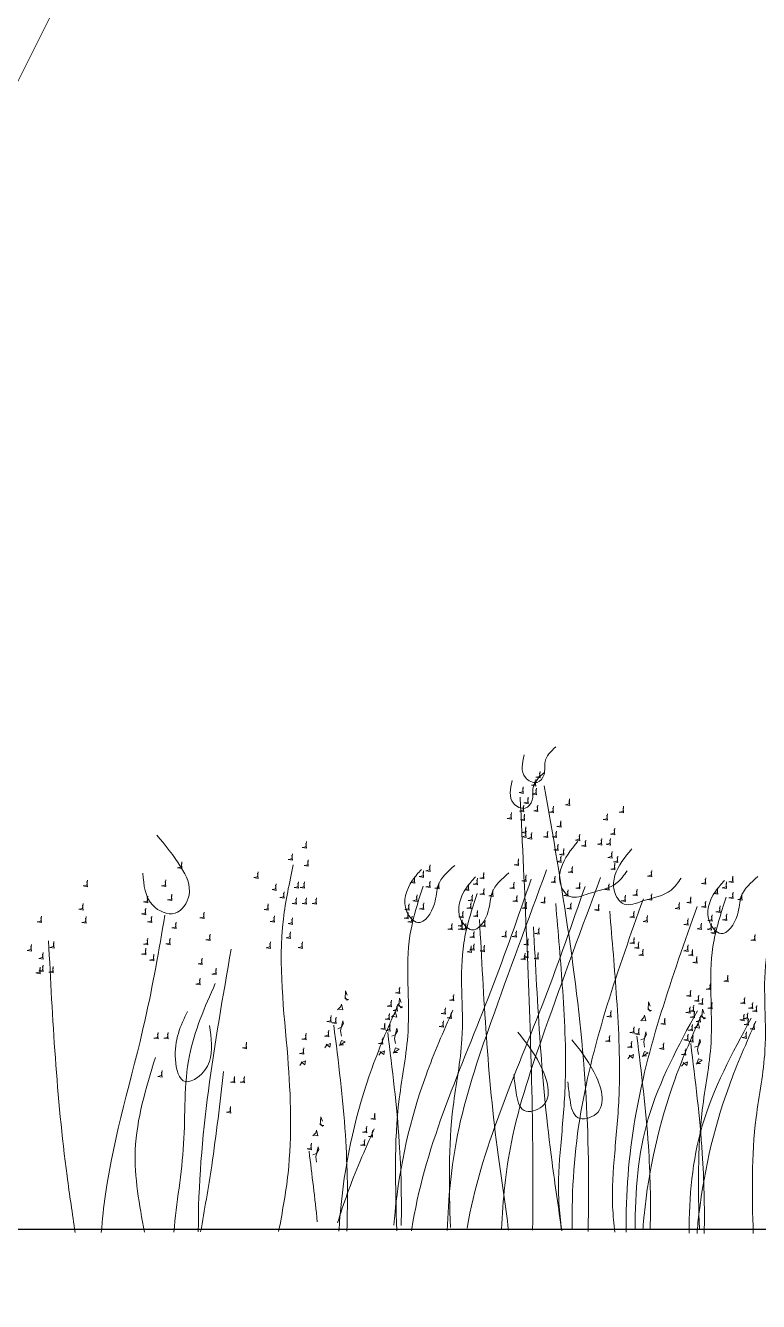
# Model space of a CAD drawing. Header units: metres. Extents: x 0 to 4415, y 1197 to 2590.
# Drawn here: x 1893.88 to 1894.226, y 1202.954 to 1203.556 of the extents above; entities that cross this region are included whole.
import ezdxf

# ---------------------------------------------------------------- set-up
doc = ezdxf.new("R2010")
doc.units = ezdxf.units.M
doc.linetypes.add('AXES', pattern=[2, 1.25, -0.25, 0.25, -0.25])
doc.layers.add('00-MUR', color=7, linetype='Continuous', lineweight=30)
doc.layers.add('A_TRAM', color=10, linetype='AXES', lineweight=15)
doc.layers.add('A_VEGETATION', color=7, linetype='Continuous', lineweight=9, true_color=0x009900)

# ---------------------------------------------------------------- blocks, each defined once
blk = doc.blocks.new('Arbustes 1_coupes')
at = {"flags": 128}
for points in [[(2.689, 5.401), (2.696, 5.34), (2.645, 5.349), (2.689, 5.358), (2.696, 5.419)], [(2.486, 5.216), (2.493, 5.155), (2.441, 5.164), (2.486, 5.172), (2.493, 5.233)], [(2.636, 5.304), (2.643, 5.243), (2.591, 5.252), (2.636, 5.261), (2.643, 5.322)], [(2.645, 5.198), (2.652, 5.138), (2.6, 5.146), (2.645, 5.155), (2.652, 5.216)], [(2.661, 4.996), (2.668, 4.935), (2.617, 4.943), (2.661, 4.952), (2.668, 5.013)], [(3.693, 4.978), (3.7, 4.917), (3.648, 4.926), (3.693, 4.935), (3.7, 4.996)], [(16.837, 4.955), (16.844, 4.894), (16.793, 4.903), (16.837, 4.912), (16.844, 4.972)], [(16.891, 5.052), (16.898, 4.991), (16.846, 5), (16.891, 5.009), (16.898, 5.07)], [(17.194, 4.942), (17.201, 4.881), (17.15, 4.89), (17.194, 4.898), (17.201, 4.959)], [(17.389, 5.03), (17.396, 4.969), (17.344, 4.978), (17.389, 4.987), (17.396, 5.048)], [(3.498, 4.89), (3.505, 4.829), (3.454, 4.838), (3.498, 4.846), (3.505, 4.907)], [(16.687, 4.867), (16.694, 4.806), (16.643, 4.814), (16.687, 4.823), (16.694, 4.884)], [(16.846, 4.849), (16.853, 4.788), (16.802, 4.797), (16.846, 4.806), (16.853, 4.867)], [(17.284, 4.767), (17.291, 4.706), (17.239, 4.714), (17.284, 4.723), (17.291, 4.784)], [(3.165, 4.643), (3.172, 4.583), (3.121, 4.591), (3.165, 4.6), (3.172, 4.661)], [(3.587, 4.714), (3.594, 4.654), (3.543, 4.662), (3.587, 4.671), (3.594, 4.732)], [(16.862, 4.696), (16.869, 4.635), (16.817, 4.643), (16.862, 4.652), (16.869, 4.713)], [(16.863, 4.646), (16.87, 4.586), (16.818, 4.594), (16.863, 4.603), (16.87, 4.664)], [(16.932, 4.626), (16.939, 4.565), (16.887, 4.574), (16.932, 4.583), (16.939, 4.643)], [(17.124, 4.643), (17.131, 4.583), (17.08, 4.591), (17.124, 4.6), (17.131, 4.661)], [(17.23, 4.643), (17.237, 4.583), (17.185, 4.591), (17.23, 4.6), (17.237, 4.661)], [(3.236, 4.574), (3.243, 4.513), (3.191, 4.522), (3.236, 4.53), (3.243, 4.591)], [(3.428, 4.591), (3.435, 4.53), (3.383, 4.539), (3.428, 4.548), (3.435, 4.609)], [(3.533, 4.591), (3.54, 4.53), (3.489, 4.539), (3.533, 4.548), (3.54, 4.609)], [(14.217, 4.523), (14.225, 4.462), (14.173, 4.471), (14.217, 4.48), (14.225, 4.541)], [(17.248, 4.485), (17.255, 4.425), (17.204, 4.433), (17.248, 4.442), (17.255, 4.503)], [(3.552, 4.433), (3.559, 4.372), (3.508, 4.381), (3.552, 4.39), (3.559, 4.451)], [(3.587, 4.293), (3.594, 4.232), (3.543, 4.241), (3.587, 4.249), (3.594, 4.31)], [(3.622, 4.38), (3.629, 4.319), (3.578, 4.327), (3.622, 4.336), (3.629, 4.397)], [(14.049, 4.378), (14.056, 4.317), (14.004, 4.326), (14.049, 4.335), (14.056, 4.396)], [(14.241, 4.306), (14.248, 4.245), (14.196, 4.254), (14.241, 4.262), (14.248, 4.323)], [(16.773, 4.309), (16.78, 4.248), (16.728, 4.256), (16.773, 4.265), (16.78, 4.326)], [(17.284, 4.345), (17.291, 4.284), (17.239, 4.293), (17.284, 4.301), (17.291, 4.362)], [(17.319, 4.432), (17.326, 4.371), (17.274, 4.38), (17.319, 4.388), (17.326, 4.449)], [(2.01, 4.187), (2.017, 4.126), (1.965, 4.135), (2.01, 4.143), (2.017, 4.204)], [(3.076, 4.256), (3.083, 4.196), (3.032, 4.204), (3.076, 4.213), (3.083, 4.274)], [(12.72, 4.283), (12.727, 4.222), (12.675, 4.23), (12.72, 4.239), (12.727, 4.3)], [(13.636, 4.161), (13.643, 4.1), (13.592, 4.109), (13.636, 4.117), (13.643, 4.178)], [(15.629, 4.168), (15.636, 4.107), (15.584, 4.116), (15.629, 4.125), (15.636, 4.185)], [(15.706, 4.239), (15.713, 4.178), (15.661, 4.187), (15.706, 4.196), (15.713, 4.256)], [(18.376, 4.168), (18.383, 4.107), (18.331, 4.116), (18.376, 4.125), (18.383, 4.185)], [(1.827, 4.046), (1.834, 3.985), (1.782, 3.994), (1.827, 4.003), (1.834, 4.064)], [(1.932, 4.116), (1.939, 4.055), (1.888, 4.064), (1.932, 4.072), (1.939, 4.133)], [(2.01, 3.993), (2.017, 3.932), (1.965, 3.941), (2.01, 3.949), (2.017, 4.01)], [(3.165, 4.064), (3.172, 4.003), (3.121, 4.012), (3.165, 4.02), (3.172, 4.081)], [(3.517, 4.046), (3.524, 3.985), (3.472, 3.994), (3.517, 4.003), (3.524, 4.064)], [(4.68, 4.116), (4.687, 4.055), (4.635, 4.064), (4.68, 4.072), (4.687, 4.133)], [(11.583, 4.065), (11.59, 4.004), (11.538, 4.013), (11.583, 4.022), (11.59, 4.083)], [(12.525, 4.065), (12.532, 4.004), (12.481, 4.013), (12.525, 4.022), (12.532, 4.083)], [(13.854, 4.016), (13.861, 3.955), (13.81, 3.964), (13.854, 3.972), (13.861, 4.033)], [(14.121, 4.041), (14.128, 3.98), (14.077, 3.988), (14.121, 3.997), (14.128, 4.058)], [(14.194, 4.041), (14.201, 3.98), (14.15, 3.988), (14.194, 3.997), (14.201, 4.058)], [(15.523, 4.099), (15.53, 4.038), (15.479, 4.046), (15.523, 4.055), (15.53, 4.116)], [(15.706, 4.045), (15.713, 3.984), (15.661, 3.993), (15.706, 4.001), (15.713, 4.062)], [(15.814, 4.028), (15.821, 3.967), (15.769, 3.975), (15.814, 3.984), (15.821, 4.045)], [(16.719, 4.028), (16.726, 3.967), (16.674, 3.975), (16.719, 3.984), (16.726, 4.045)], [(16.862, 4.116), (16.869, 4.055), (16.817, 4.064), (16.862, 4.072), (16.869, 4.133)], [(17.213, 4.099), (17.22, 4.038), (17.169, 4.046), (17.213, 4.055), (17.22, 4.116)], [(19.276, 4.026), (19.283, 3.965), (19.231, 3.974), (19.276, 3.983), (19.283, 4.043)], [(19.353, 4.097), (19.36, 4.036), (19.309, 4.045), (19.353, 4.054), (19.36, 4.114)], [(1.853, 3.826), (1.86, 3.765), (1.808, 3.774), (1.853, 3.783), (1.86, 3.843)], [(2.118, 3.975), (2.125, 3.914), (2.073, 3.923), (2.118, 3.932), (2.125, 3.993)], [(2.521, 3.826), (2.528, 3.765), (2.476, 3.774), (2.521, 3.783), (2.528, 3.843)], [(3.022, 3.975), (3.029, 3.914), (2.978, 3.923), (3.022, 3.932), (3.029, 3.993)], [(4.501, 3.887), (4.508, 3.826), (4.457, 3.835), (4.501, 3.843), (4.508, 3.904)], [(4.68, 3.835), (4.687, 3.774), (4.635, 3.783), (4.68, 3.791), (4.687, 3.852)], [(12.307, 3.871), (12.314, 3.81), (12.263, 3.819), (12.307, 3.828), (12.314, 3.888)], [(12.598, 3.896), (12.605, 3.835), (12.553, 3.843), (12.598, 3.852), (12.605, 3.913)], [(13.95, 3.92), (13.957, 3.859), (13.906, 3.868), (13.95, 3.877), (13.957, 3.938)], [(14.096, 3.848), (14.103, 3.787), (14.051, 3.796), (14.096, 3.804), (14.103, 3.865)], [(14.217, 3.848), (14.225, 3.787), (14.173, 3.796), (14.217, 3.804), (14.225, 3.865)], [(14.337, 3.848), (14.344, 3.787), (14.293, 3.796), (14.337, 3.804), (14.344, 3.865)], [(15.549, 3.878), (15.556, 3.817), (15.504, 3.826), (15.549, 3.835), (15.556, 3.896)], [(16.217, 3.878), (16.224, 3.817), (16.172, 3.826), (16.217, 3.835), (16.224, 3.896)], [(16.754, 3.87), (16.761, 3.809), (16.709, 3.817), (16.754, 3.826), (16.761, 3.887)], [(17.089, 3.852), (17.096, 3.791), (17.044, 3.8), (17.089, 3.809), (17.096, 3.87)], [(18.057, 3.87), (18.064, 3.809), (18.013, 3.817), (18.057, 3.826), (18.064, 3.887)], [(18.198, 3.939), (18.205, 3.878), (18.153, 3.887), (18.198, 3.896), (18.205, 3.957)], [(18.376, 3.887), (18.383, 3.826), (18.331, 3.835), (18.376, 3.843), (18.383, 3.904)], [(19.17, 3.957), (19.177, 3.896), (19.126, 3.904), (19.17, 3.913), (19.177, 3.974)], [(19.353, 3.903), (19.36, 3.842), (19.309, 3.851), (19.353, 3.859), (19.36, 3.92)], [(19.461, 3.886), (19.468, 3.825), (19.417, 3.833), (19.461, 3.842), (19.468, 3.903)], [(1.757, 3.72), (1.764, 3.659), (1.712, 3.668), (1.757, 3.677), (1.764, 3.738)], [(1.932, 3.729), (1.939, 3.668), (1.888, 3.677), (1.932, 3.686), (1.939, 3.746)], [(3.057, 3.817), (3.065, 3.757), (3.013, 3.765), (3.057, 3.774), (3.065, 3.835)], [(3.393, 3.8), (3.4, 3.739), (3.348, 3.748), (3.393, 3.757), (3.4, 3.817)], [(4.361, 3.817), (4.368, 3.757), (4.316, 3.765), (4.361, 3.774), (4.368, 3.835)], [(11.529, 3.784), (11.536, 3.723), (11.484, 3.732), (11.529, 3.741), (11.536, 3.801)], [(12.284, 3.726), (12.291, 3.665), (12.239, 3.674), (12.284, 3.683), (12.291, 3.743)], [(12.985, 3.678), (12.992, 3.617), (12.94, 3.626), (12.985, 3.635), (12.992, 3.696)], [(13.758, 3.775), (13.765, 3.715), (13.714, 3.723), (13.758, 3.732), (13.765, 3.793)], [(15.453, 3.772), (15.46, 3.712), (15.408, 3.72), (15.453, 3.729), (15.46, 3.79)], [(15.629, 3.781), (15.636, 3.72), (15.584, 3.729), (15.629, 3.738), (15.636, 3.799)], [(18.163, 3.675), (18.17, 3.615), (18.118, 3.623), (18.163, 3.632), (18.17, 3.693)], [(19.196, 3.736), (19.203, 3.675), (19.152, 3.684), (19.196, 3.693), (19.203, 3.754)], [(1.747, 3.615), (1.754, 3.554), (1.703, 3.562), (1.747, 3.571), (1.754, 3.632)], [(1.792, 3.571), (1.799, 3.51), (1.747, 3.519), (1.792, 3.528), (1.799, 3.588)], [(4.466, 3.623), (4.473, 3.562), (4.422, 3.571), (4.466, 3.58), (4.473, 3.641)], [(4.626, 3.571), (4.633, 3.51), (4.581, 3.519), (4.626, 3.528), (4.633, 3.588)], [(11.027, 3.635), (11.034, 3.574), (10.983, 3.583), (11.027, 3.591), (11.034, 3.652)], [(11.564, 3.626), (11.571, 3.565), (11.519, 3.574), (11.564, 3.583), (11.571, 3.644)], [(12.356, 3.63), (12.363, 3.57), (12.312, 3.578), (12.356, 3.587), (12.363, 3.648)], [(12.647, 3.558), (12.654, 3.497), (12.602, 3.506), (12.647, 3.515), (12.654, 3.575)], [(13.831, 3.63), (13.838, 3.57), (13.786, 3.578), (13.831, 3.587), (13.838, 3.648)], [(14.049, 3.606), (14.056, 3.545), (14.004, 3.554), (14.049, 3.562), (14.056, 3.623)], [(15.443, 3.667), (15.45, 3.606), (15.399, 3.615), (15.443, 3.623), (15.45, 3.684)], [(15.488, 3.623), (15.495, 3.562), (15.443, 3.571), (15.488, 3.58), (15.495, 3.641)], [(15.971, 3.535), (15.978, 3.474), (15.926, 3.483), (15.971, 3.491), (15.978, 3.552)], [(16.095, 3.535), (16.102, 3.474), (16.051, 3.483), (16.095, 3.491), (16.102, 3.552)], [(16.367, 3.57), (16.374, 3.509), (16.322, 3.517), (16.367, 3.526), (16.374, 3.587)], [(18.322, 3.623), (18.329, 3.562), (18.277, 3.571), (18.322, 3.58), (18.329, 3.641)], [(19.091, 3.525), (19.098, 3.464), (19.046, 3.473), (19.091, 3.481), (19.098, 3.542)], [(19.1, 3.63), (19.107, 3.57), (19.056, 3.578), (19.1, 3.587), (19.107, 3.648)], [(19.276, 3.639), (19.283, 3.578), (19.231, 3.587), (19.276, 3.596), (19.283, 3.657)], [(2.275, 3.483), (2.282, 3.422), (2.23, 3.43), (2.275, 3.439), (2.282, 3.5)], [(2.399, 3.483), (2.406, 3.422), (2.354, 3.43), (2.399, 3.439), (2.406, 3.5)], [(2.539, 3.386), (2.546, 3.325), (2.495, 3.333), (2.539, 3.342), (2.546, 3.403)], [(2.671, 3.517), (2.678, 3.457), (2.626, 3.465), (2.671, 3.474), (2.678, 3.535)], [(13.057, 3.413), (13.064, 3.352), (13.013, 3.361), (13.057, 3.37), (13.064, 3.43)], [(14.023, 3.436), (14.03, 3.375), (13.978, 3.384), (14.023, 3.393), (14.03, 3.454)], [(16.236, 3.438), (16.243, 3.377), (16.191, 3.386), (16.236, 3.394), (16.243, 3.455)], [(19.135, 3.481), (19.142, 3.42), (19.091, 3.429), (19.135, 3.438), (19.142, 3.499)], [(19.618, 3.393), (19.625, 3.332), (19.574, 3.341), (19.618, 3.349), (19.625, 3.41)], [(2.504, 3.21), (2.511, 3.149), (2.46, 3.158), (2.504, 3.167), (2.511, 3.228)], [(2.539, 3.236), (2.546, 3.175), (2.495, 3.184), (2.539, 3.193), (2.546, 3.254)], [(2.661, 3.219), (2.668, 3.158), (2.617, 3.167), (2.661, 3.175), (2.668, 3.236)], [(4.466, 3.307), (4.473, 3.246), (4.422, 3.255), (4.466, 3.264), (4.473, 3.325)], [(4.52, 3.254), (4.527, 3.193), (4.476, 3.202), (4.52, 3.21), (4.527, 3.271)], [(10.905, 3.291), (10.912, 3.23), (10.861, 3.239), (10.905, 3.248), (10.912, 3.309)], [(11.177, 3.326), (11.184, 3.265), (11.133, 3.274), (11.177, 3.283), (11.184, 3.344)], [(12.284, 3.244), (12.291, 3.183), (12.239, 3.191), (12.284, 3.2), (12.291, 3.261)], [(12.307, 3.364), (12.314, 3.303), (12.263, 3.312), (12.307, 3.32), (12.314, 3.381)], [(12.574, 3.364), (12.581, 3.303), (12.53, 3.312), (12.574, 3.32), (12.581, 3.381)], [(13.781, 3.316), (13.789, 3.255), (13.737, 3.264), (13.781, 3.273), (13.789, 3.333)], [(14.168, 3.316), (14.175, 3.255), (14.124, 3.264), (14.168, 3.273), (14.175, 3.333)], [(16.201, 3.262), (16.208, 3.202), (16.156, 3.21), (16.201, 3.219), (16.208, 3.28)], [(16.236, 3.288), (16.243, 3.228), (16.191, 3.236), (16.236, 3.245), (16.243, 3.306)], [(16.358, 3.271), (16.365, 3.21), (16.313, 3.219), (16.358, 3.228), (16.365, 3.288)], [(18.163, 3.359), (18.17, 3.299), (18.118, 3.307), (18.163, 3.316), (18.17, 3.377)], [(18.216, 3.306), (18.223, 3.245), (18.172, 3.254), (18.216, 3.262), (18.223, 3.323)], [(18.268, 3.217), (18.275, 3.157), (18.223, 3.165), (18.268, 3.174), (18.275, 3.235)], [(4.572, 3.165), (4.579, 3.104), (4.527, 3.113), (4.572, 3.122), (4.579, 3.183)], [(11.046, 3.194), (11.053, 3.133), (11.001, 3.142), (11.046, 3.151), (11.053, 3.212)], [(12.38, 3.171), (12.387, 3.11), (12.335, 3.119), (12.38, 3.128), (12.387, 3.188)], [(12.961, 3.123), (12.968, 3.062), (12.917, 3.071), (12.961, 3.08), (12.968, 3.141)], [(11.011, 3.019), (11.018, 2.958), (10.966, 2.967), (11.011, 2.975), (11.018, 3.036)], [(11.046, 3.045), (11.053, 2.984), (11.001, 2.993), (11.046, 3.002), (11.053, 3.062)], [(11.168, 3.028), (11.175, 2.967), (11.123, 2.975), (11.168, 2.984), (11.175, 3.045)], [(13.13, 3.002), (13.137, 2.941), (13.085, 2.949), (13.13, 2.958), (13.137, 3.019)], [(12.935, 2.881), (12.942, 2.82), (12.891, 2.829), (12.935, 2.838), (12.942, 2.899)], [(15.338, 2.77), (15.345, 2.709), (15.293, 2.718), (15.338, 2.726), (15.345, 2.787)], [(19.079, 2.804), (19.086, 2.744), (19.035, 2.752), (19.079, 2.761), (19.086, 2.822)], [(19.29, 2.902), (19.297, 2.841), (19.245, 2.849), (19.29, 2.858), (19.297, 2.919)], [(0.99, 2.612), (1.016, 2.577), (1.032, 2.586), (0.99, 2.594), (0.997, 2.691), (1.016, 2.638)], [(1.642, 2.718), (1.649, 2.657), (1.597, 2.665), (1.642, 2.674), (1.649, 2.735)], [(5.146, 2.673), (5.153, 2.612), (5.101, 2.62), (5.146, 2.629), (5.153, 2.69)], [(5.242, 2.612), (5.249, 2.551), (5.198, 2.56), (5.242, 2.568), (5.249, 2.629)], [(14.686, 2.664), (14.712, 2.629), (14.728, 2.638), (14.686, 2.646), (14.693, 2.744), (14.712, 2.69)], [(15.239, 2.61), (15.247, 2.549), (15.195, 2.558), (15.239, 2.567), (15.247, 2.628)], [(18.842, 2.725), (18.849, 2.664), (18.798, 2.673), (18.842, 2.681), (18.849, 2.742)], [(18.938, 2.664), (18.945, 2.603), (18.894, 2.612), (18.938, 2.62), (18.945, 2.681)], [(18.985, 2.628), (18.992, 2.567), (18.941, 2.575), (18.985, 2.584), (18.992, 2.645)], [(0.92, 2.471), (0.962, 2.462), (0.945, 2.532), (0.936, 2.497), (0.901, 2.462)], [(1.543, 2.558), (1.55, 2.497), (1.499, 2.506), (1.543, 2.515), (1.55, 2.575)], [(1.614, 2.506), (1.621, 2.445), (1.569, 2.454), (1.614, 2.462), (1.621, 2.523)], [(4.637, 2.47), (4.663, 2.435), (4.68, 2.444), (4.637, 2.452), (4.644, 2.549), (4.663, 2.496)], [(5.137, 2.471), (5.144, 2.41), (5.092, 2.419), (5.137, 2.428), (5.144, 2.489)], [(5.181, 2.489), (5.188, 2.428), (5.137, 2.436), (5.181, 2.445), (5.188, 2.506)], [(5.289, 2.575), (5.296, 2.515), (5.244, 2.523), (5.289, 2.532), (5.296, 2.593)], [(14.616, 2.523), (14.658, 2.515), (14.642, 2.584), (14.632, 2.549), (14.597, 2.515)], [(15.214, 2.452), (15.221, 2.391), (15.169, 2.4), (15.214, 2.409), (15.221, 2.47)], [(15.31, 2.558), (15.317, 2.497), (15.265, 2.506), (15.31, 2.515), (15.317, 2.575)], [(17.881, 2.478), (17.888, 2.418), (17.837, 2.426), (17.881, 2.435), (17.888, 2.496)], [(18.334, 2.522), (18.359, 2.487), (18.376, 2.496), (18.334, 2.504), (18.341, 2.602), (18.359, 2.548)], [(18.833, 2.523), (18.84, 2.462), (18.788, 2.471), (18.833, 2.48), (18.84, 2.541)], [(18.877, 2.541), (18.884, 2.48), (18.833, 2.489), (18.877, 2.497), (18.884, 2.558)], [(18.887, 2.468), (18.894, 2.407), (18.842, 2.416), (18.887, 2.425), (18.894, 2.486)], [(19.098, 2.575), (19.105, 2.515), (19.053, 2.523), (19.098, 2.532), (19.105, 2.593)], [(0.814, 2.374), (0.821, 2.313), (0.77, 2.322), (0.814, 2.331), (0.821, 2.391)], [(0.875, 2.357), (0.882, 2.296), (0.831, 2.304), (0.875, 2.313), (0.882, 2.374)], [(0.945, 2.145), (0.936, 2.207), (0.962, 2.331), (0.971, 2.296), (0.945, 2.251), (0.901, 2.233)], [(1.517, 2.4), (1.524, 2.339), (1.473, 2.348), (1.517, 2.357), (1.524, 2.418)], [(4.185, 2.426), (4.192, 2.365), (4.14, 2.374), (4.185, 2.383), (4.192, 2.444)], [(4.567, 2.329), (4.609, 2.32), (4.593, 2.39), (4.583, 2.355), (4.548, 2.32)], [(5.191, 2.416), (5.198, 2.355), (5.146, 2.364), (5.191, 2.373), (5.198, 2.433)], [(5.261, 2.364), (5.268, 2.303), (5.216, 2.312), (5.261, 2.32), (5.268, 2.381)], [(14.51, 2.426), (14.518, 2.365), (14.466, 2.374), (14.51, 2.383), (14.518, 2.444)], [(14.571, 2.409), (14.578, 2.348), (14.527, 2.357), (14.571, 2.365), (14.578, 2.426)], [(14.642, 2.197), (14.632, 2.26), (14.658, 2.383), (14.668, 2.348), (14.642, 2.303), (14.597, 2.286)], [(18.263, 2.381), (18.306, 2.373), (18.289, 2.442), (18.28, 2.407), (18.245, 2.373)], [(18.861, 2.31), (18.868, 2.249), (18.817, 2.258), (18.861, 2.267), (18.868, 2.328)], [(18.957, 2.416), (18.964, 2.355), (18.913, 2.364), (18.957, 2.373), (18.964, 2.433)], [(-0.137, 2.254), (-0.13, 2.193), (-0.181, 2.202), (-0.137, 2.21), (-0.13, 2.271)], [(0.786, 2.199), (0.793, 2.138), (0.742, 2.147), (0.786, 2.155), (0.793, 2.216)], [(4.462, 2.232), (4.469, 2.171), (4.417, 2.18), (4.462, 2.189), (4.469, 2.249)], [(4.523, 2.215), (4.53, 2.154), (4.478, 2.162), (4.523, 2.171), (4.53, 2.232)], [(4.593, 2.003), (4.583, 2.065), (4.609, 2.189), (4.619, 2.154), (4.593, 2.109), (4.548, 2.091)], [(5.165, 2.258), (5.172, 2.197), (5.12, 2.206), (5.165, 2.215), (5.172, 2.276)], [(12.429, 2.229), (12.436, 2.168), (12.384, 2.177), (12.429, 2.186), (12.436, 2.247)], [(12.549, 2.229), (12.556, 2.168), (12.504, 2.177), (12.549, 2.186), (12.556, 2.247)], [(14.482, 2.251), (14.489, 2.19), (14.438, 2.199), (14.482, 2.207), (14.489, 2.268)], [(17.865, 2.18), (17.872, 2.119), (17.82, 2.128), (17.865, 2.136), (17.872, 2.197)], [(18.158, 2.284), (18.165, 2.223), (18.113, 2.232), (18.158, 2.241), (18.165, 2.302)], [(18.219, 2.267), (18.226, 2.206), (18.174, 2.215), (18.219, 2.223), (18.226, 2.284)], [(18.289, 2.055), (18.28, 2.118), (18.306, 2.241), (18.315, 2.206), (18.289, 2.161), (18.245, 2.144)], [(-0.165, 2.078), (-0.158, 2.018), (-0.21, 2.026), (-0.165, 2.035), (-0.158, 2.096)], [(0.76, 2.049), (0.805, 2.013), (0.814, 2.058), (0.77, 2.039), (0.744, 2.005)], [(0.92, 2.031), (0.99, 2.076), (0.945, 2.093), (0.927, 2.039), (0.971, 2.039)], [(4.169, 2.128), (4.176, 2.067), (4.124, 2.076), (4.169, 2.084), (4.176, 2.145)], [(4.433, 2.057), (4.44, 1.996), (4.389, 2.005), (4.433, 2.013), (4.44, 2.074)], [(13.493, 2.109), (13.5, 2.048), (13.449, 2.057), (13.493, 2.065), (13.5, 2.126)], [(14.457, 2.102), (14.501, 2.065), (14.51, 2.11), (14.466, 2.091), (14.44, 2.057)], [(14.616, 2.083), (14.686, 2.128), (14.642, 2.145), (14.623, 2.091), (14.668, 2.091)], [(18.13, 2.109), (18.137, 2.048), (18.085, 2.057), (18.13, 2.065), (18.137, 2.126)], [(18.263, 1.941), (18.334, 1.986), (18.289, 2.003), (18.27, 1.949), (18.315, 1.949)], [(-0.191, 1.929), (-0.146, 1.893), (-0.137, 1.938), (-0.181, 1.919), (-0.207, 1.884)], [(4.408, 1.907), (4.452, 1.871), (4.462, 1.916), (4.417, 1.897), (4.391, 1.863)], [(4.567, 1.889), (4.637, 1.934), (4.593, 1.951), (4.574, 1.897), (4.619, 1.897)], [(18.104, 1.96), (18.148, 1.923), (18.158, 1.968), (18.113, 1.949), (18.088, 1.915)], [(12.476, 1.77), (12.483, 1.709), (12.431, 1.718), (12.476, 1.726), (12.483, 1.787)], [(13.348, 1.697), (13.355, 1.636), (13.303, 1.645), (13.348, 1.654), (13.355, 1.715)], [(13.467, 1.697), (13.474, 1.636), (13.423, 1.645), (13.467, 1.654), (13.474, 1.715)], [(0.039, 1.185), (0.065, 1.15), (0.081, 1.159), (0.039, 1.168), (0.046, 1.265), (0.065, 1.211)], [(0.691, 1.291), (0.698, 1.23), (0.646, 1.239), (0.691, 1.247), (0.698, 1.308)], [(13.299, 1.335), (13.306, 1.274), (13.254, 1.283), (13.299, 1.292), (13.306, 1.352)], [(-0.031, 1.045), (0.011, 1.036), (-0.006, 1.105), (-0.015, 1.071), (-0.05, 1.036)], [(0.592, 1.132), (0.599, 1.071), (0.548, 1.079), (0.592, 1.088), (0.599, 1.149)], [(0.662, 1.079), (0.669, 1.019), (0.618, 1.027), (0.662, 1.036), (0.669, 1.097)], [(-0.076, 0.93), (-0.069, 0.869), (-0.12, 0.878), (-0.076, 0.887), (-0.069, 0.948)], [(0.566, 0.974), (0.573, 0.913), (0.522, 0.921), (0.566, 0.93), (0.573, 0.991)], [(-0.006, 0.719), (-0.015, 0.781), (0.011, 0.904), (0.02, 0.869), (-0.006, 0.824), (-0.05, 0.807)]]:
    blk.add_lwpolyline(points, dxfattribs=at)
for points in [[(2.504, 5.619), (2.518, 5.346), (2.659, 5.287), (2.743, 5.381), (2.755, 5.535), (2.884, 5.713)], [(16.706, 5.27), (16.72, 4.997), (16.861, 4.938), (16.945, 5.032), (16.957, 5.185), (17.086, 5.364)], [(12.256, 4.165), (12.375, 3.778), (12.642, 3.683), (12.811, 3.9), (12.715, 4.238), (12.424, 4.625)], [(3.796, 4.483), (3.594, 4.162), (3.583, 3.985), (3.702, 3.819), (3.927, 3.855), (4.269, 3.985), (4.389, 4.128)], [(17.492, 4.535), (17.291, 4.214), (17.279, 4.038), (17.398, 3.871), (17.623, 3.907), (17.966, 4.038), (18.085, 4.18)], [(1.914, 4.151), (1.806, 4.02), (1.735, 3.642), (1.867, 3.512), (2.068, 3.736), (2.115, 3.961), (2.317, 4.199)], [(15.61, 4.203), (15.502, 4.072), (15.432, 3.694), (15.563, 3.564), (15.765, 3.788), (15.811, 4.013), (16.013, 4.251)], [(19.257, 4.061), (19.149, 3.93), (19.079, 3.552), (19.21, 3.422), (19.412, 3.646), (19.459, 3.871), (19.66, 4.109)], [(12.788, 2.499), (12.642, 1.919), (12.762, 1.654), (12.907, 1.702), (13.052, 1.894), (13.052, 2.329)], [(3.02, 1.678), (3.046, 1.461), (3.142, 1.244), (3.36, 1.292), (3.334, 1.799), (3.069, 2.186)], [(16.716, 1.731), (16.742, 1.513), (16.838, 1.296), (17.056, 1.344), (17.03, 1.851), (16.765, 2.238)]]:
    blk.add_spline(points, degree=3)
for points, knots in [([(3.26, -0.124), (3.274, 0.452), (3.256, 2.255), (2.952, 4.035), (2.746, 5.246)], [0.629046, 0.629046, 0.629046, 0.629046, 1.060659, 1.979923, 1.979923, 1.979923, 1.979923]), ([(16.938, -0.144), (16.948, 0.455), (16.932, 2.195), (16.852, 3.932), (16.8, 5.07)], [0.611371, 0.611371, 0.611371, 0.611371, 1.060659, 1.915226, 1.915226, 1.915226, 1.915226]), ([(13.88, -0.156), (13.925, 0.076), (14.054, 0.768), (14.012, 2.032), (13.851, 3.284), (14.02, 4.045), (14.067, 4.262)], [0.632298, 0.632298, 0.632298, 0.632298, 0.809449, 1.159779, 1.576588, 1.74244, 1.74244, 1.74244, 1.74244]), ([(15.91, -0.149), (15.924, 0.24), (16.003, 1.097), (16.497, 2.533), (16.889, 3.583), (17.117, 4.193)], [0.588628, 0.588628, 0.588628, 0.588628, 0.879234, 1.231775, 1.720834, 1.720834, 1.720834, 1.720834]), ([(1.804, -0.079), (1.968, 0.868), (2.601, 2.215), (3.076, 3.581), (3.233, 4.032)], [0.625871, 0.625871, 0.625871, 0.625871, 1.355238, 1.713875, 1.713875, 1.713875, 1.713875]), ([(2.218, -0.094), (2.234, 0.259), (2.318, 1.079), (2.801, 2.481), (3.193, 3.53), (3.421, 4.141)], [0.615408, 0.615408, 0.615408, 0.615408, 0.879234, 1.231775, 1.720834, 1.720834, 1.720834, 1.720834]), ([(15.302, -0.151), (15.288, 0.381), (15.259, 1.186), (15.508, 2.357), (15.379, 3.239), (15.566, 3.806), (15.631, 4.003)], [0.582334, 0.582334, 0.582334, 0.582334, 0.980125, 1.184429, 1.47469, 1.628633, 1.628633, 1.628633, 1.628633]), ([(15.481, -0.151), (15.486, -0.116), (15.643, 0.875), (16.295, 2.261), (16.773, 3.634), (16.93, 4.084)], [0.594172, 0.594172, 0.594172, 0.594172, 0.620996, 1.355238, 1.713875, 1.713875, 1.713875, 1.713875]), ([(1.602, -0.072), (1.589, 0.416), (1.572, 1.177), (1.811, 2.304), (1.682, 3.187), (1.87, 3.754), (1.935, 3.951)], [0.615228, 0.615228, 0.615228, 0.615228, 0.980125, 1.184429, 1.47469, 1.628633, 1.628633, 1.628633, 1.628633]), ([(18.945, -0.133), (18.932, 0.345), (18.918, 1.096), (19.155, 2.215), (19.026, 3.097), (19.213, 3.664), (19.278, 3.861)], [0.622258, 0.622258, 0.622258, 0.622258, 0.980125, 1.184429, 1.47469, 1.628633, 1.628633, 1.628633, 1.628633]), ([(3.529, 3.735), (3.558, 3.384), (3.62, 2.648), (3.664, 1.673), (3.582, 0.836), (3.538, 0.292), (3.572, -0.036), (3.581, -0.132)], [0, 0, 0, 0, 0.2638175, 0.5544416, 0.7303048, 0.8923745, 0.9681628, 0.9681628, 0.9681628, 0.9681628]), ([(4.583, 3.788), (4.28, 2.94), (3.821, 1.658), (3.714, 0.333), (3.717, -0.135)], [0, 0, 0, 0, 0.66825, 1.010124, 1.010124, 1.010124, 1.010124]), ([(5.248, -0.155), (5.235, 0.314), (5.223, 1.054), (5.459, 2.162), (5.33, 3.045), (5.517, 3.612), (5.582, 3.809)], [0.6298999, 0.6298999, 0.6298999, 0.6298999, 0.980125, 1.1844285, 1.4746905, 1.6286326, 1.6286326, 1.6286326, 1.6286326]), ([(17.225, 3.787), (17.254, 3.437), (17.316, 2.7), (17.36, 1.725), (17.278, 0.888), (17.234, 0.336), (17.272, -0.015), (17.281, -0.129), (17.282, -0.143)], [0, 0, 0, 0, 0.2638175, 0.5544416, 0.7303048, 0.8923745, 0.973782, 0.9850114, 0.9850114, 0.9850114, 0.9850114]), ([(18.28, 3.841), (17.976, 2.992), (17.51, 1.692), (17.407, 0.347), (17.414, -0.142)], [0, 0, 0, 0, 0.66825, 1.024498, 1.024498, 1.024498, 1.024498]), ([(2.942, -0.116), (2.906, 0.16), (2.716, 1.396), (2.658, 2.607), (2.612, 3.546)], [0.6273119, 0.6273119, 0.6273119, 0.6273119, 0.8321355, 1.542813, 1.542813, 1.542813, 1.542813]), ([(11.745, -0.16), (11.757, -0.006), (11.853, 0.863), (12.25, 2.11), (12.447, 3.238), (12.52, 3.658)], [0.6350692, 0.6350692, 0.6350692, 0.6350692, 0.7509262, 1.2899319, 1.6097799, 1.6097799, 1.6097799, 1.6097799]), ([(16.648, -0.146), (16.611, 0.157), (16.414, 1.422), (16.354, 2.659), (16.308, 3.599)], [0.607008, 0.607008, 0.607008, 0.607008, 0.8321355, 1.542813, 1.542813, 1.542813, 1.542813]), ([(11.429, -0.161), (11.398, 0.066), (11.221, 1.253), (11.164, 2.415), (11.119, 3.355)], [0.6635111, 0.6635111, 0.6635111, 0.6635111, 0.8321355, 1.542813, 1.542813, 1.542813, 1.542813]), ([(12.619, -0.159), (12.65, 0.196), (12.781, 0.896), (12.725, 1.937), (12.998, 2.551), (13.125, 2.836)], [0.642832, 0.642832, 0.642832, 0.642832, 0.9104139, 1.1765895, 1.4077095, 1.4077095, 1.4077095, 1.4077095]), ([(0.921, -0.044), (0.926, 0.01), (0.982, 0.626), (1.183, 1.514), (1.525, 2.288), (1.639, 2.547)], [0.6257172, 0.6257172, 0.6257172, 0.6257172, 0.6661195, 1.0883514, 1.3002657, 1.3002657, 1.3002657, 1.3002657]), ([(14.606, -0.154), (14.612, -0.046), (14.667, 0.625), (14.879, 1.566), (15.221, 2.34), (15.336, 2.599)], [0.5851256, 0.5851256, 0.5851256, 0.5851256, 0.6661195, 1.0883514, 1.3002657, 1.3002657, 1.3002657, 1.3002657]), ([(18.173, -0.138), (18.17, 0.317), (18.249, 1.248), (18.696, 2.069), (18.927, 2.491)], [0.6121211, 0.6121211, 0.6121211, 0.6121211, 0.9488556, 1.3050598, 1.3050598, 1.3050598, 1.3050598]), ([(4.476, -0.149), (4.476, 0.292), (4.559, 1.208), (5, 2.017), (5.23, 2.439)], [0.6221867, 0.6221867, 0.6221867, 0.6221867, 0.9488556, 1.3050598, 1.3050598, 1.3050598, 1.3050598]), ([(4.571, -0.151), (4.575, -0.109), (4.632, 0.496), (4.83, 1.372), (5.172, 2.146), (5.287, 2.404)], [0.634476, 0.634476, 0.634476, 0.634476, 0.6661195, 1.0883514, 1.3002657, 1.3002657, 1.3002657, 1.3002657]), ([(14.701, -0.154), (14.716, 0.233), (14.705, 1.065), (14.604, 1.889), (14.55, 2.329)], [0.5783473, 0.5783473, 0.5783473, 0.5783473, 0.8681547, 1.2006627, 1.2006627, 1.2006627, 1.2006627]), ([(18.265, -0.137), (18.269, -0.082), (18.326, 0.535), (18.526, 1.424), (18.869, 2.198), (18.983, 2.457)], [0.6247611, 0.6247611, 0.6247611, 0.6247611, 0.6661195, 1.0883514, 1.3002657, 1.3002657, 1.3002657, 1.3002657]), ([(1.01, -0.047), (1.018, 0.286), (1.002, 1.065), (0.908, 1.837), (0.854, 2.277)], [0.6179002, 0.6179002, 0.6179002, 0.6179002, 0.8681547, 1.2006627, 1.2006627, 1.2006627, 1.2006627]), ([(18.353, -0.137), (18.362, 0.197), (18.346, 0.976), (18.251, 1.747), (18.198, 2.187)], [0.6180335, 0.6180335, 0.6180335, 0.6180335, 0.8681547, 1.2006627, 1.2006627, 1.2006627, 1.2006627]), ([(4.658, -0.152), (4.665, 0.169), (4.648, 0.936), (4.555, 1.695), (4.501, 2.135)], [0.6272938, 0.6272938, 0.6272938, 0.6272938, 0.8681547, 1.2006627, 1.2006627, 1.2006627, 1.2006627]), ([(12.266, -0.16), (12.203, 0.171), (12.074, 0.883), (12.287, 1.575), (12.401, 1.944)], [0.6427994, 0.6427994, 0.6427994, 0.6427994, 0.8923782, 1.1768558, 1.1768558, 1.1768558, 1.1768558]), ([(12.941, -0.158), (12.988, 0.107), (13.102, 0.748), (13.177, 1.395), (13.221, 1.774)], [0.635818, 0.635818, 0.635818, 0.635818, 0.8381071, 1.1240936, 1.1240936, 1.1240936, 1.1240936]), ([(0.245, -0.012), (0.281, 0.105), (0.41, 0.49), (0.574, 0.861), (0.688, 1.12)], [0.9962316, 0.9962316, 0.9962316, 0.9962316, 1.0883514, 1.3002657, 1.3002657, 1.3002657, 1.3002657])]:
    blk.add_open_spline(points, degree=3, knots=knots)
for points in [[(12.913, -0.158), (12.912, 0.974), (13.115, 2.111), (13.317, 3.248)], [(0, 0), (-0.028, 0.284), (-0.062, 0.567), (-0.097, 0.85)]]:
    blk.add_open_spline(points, degree=3)

msp = doc.modelspace()

# ---------------------------------------------------------------- linework, layer by layer
at = {"layer": '00-MUR'}
msp.add_lwpolyline([(1893.20518, 1202.18817), (1890.20518, 1202.18817), (1893.20518, 1202.18817), (1893.20518, 1202.98817), (1896.11234, 1202.98817), (1896.11234, 1199.73817), (1908.06234, 1199.73817)], dxfattribs=at)
at = {"layer": 'A_TRAM', "color": 1, "ltscale": 5}
msp.add_line((1893.20518, 1202.18817), (1900.31929, 1216.41641), dxfattribs=at)

# ---------------------------------------------------------------- block references
at = {"layer": 'A_VEGETATION', "color": 86, "true_color": 0x1b6b00, "xscale": 0.03920000000000341, "yscale": 0.03920000000000341, "zscale": 0.03920000000000341, "rotation": 0.1380011812737671}
for p in [(1893.45518, 1202.9918), (1894.01752, 1202.99163)]:
    msp.add_blockref('Arbustes 1_coupes', p, dxfattribs=at)

doc.saveas('drawing.dxf')
